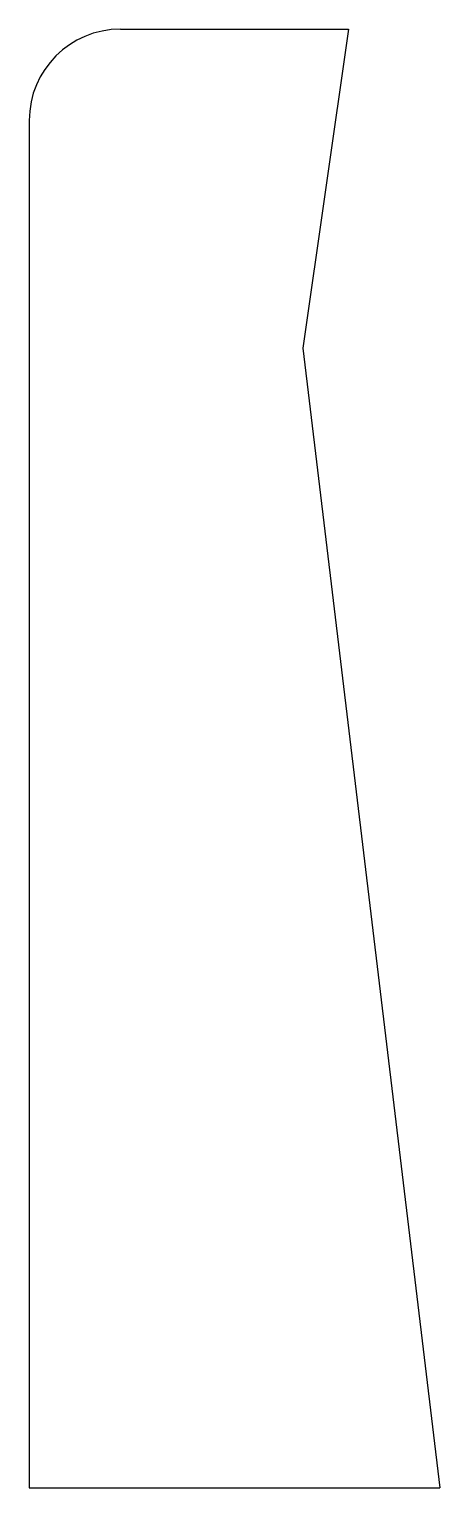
# Model space of a CAD drawing. Extents: x 0 to 0.18, y 0 to 0.64.
import ezdxf

# ---------------------------------------------------------------- set-up
doc = ezdxf.new("R2010")
doc.units = 0
doc.layers.add('SN', color=7, linetype='CONTINUOUS')

msp = doc.modelspace()

# ---------------------------------------------------------------- linework, layer by layer
at = {"layer": 'SN', "color": 0}
for p, q in [((0.04, 0.64), (0.14, 0.64)), ((0.14, 0.64), (0.12, 0.5)), ((0, 0.6), (0, 0)), ((0.12, 0.5), (0.18, 0)), ((0, 0), (0.18, 0))]:
    msp.add_line(p, q, dxfattribs=at)
msp.add_arc((0.04, 0.6), 0.04, 90, 180, dxfattribs=at)

doc.saveas('drawing.dxf')
